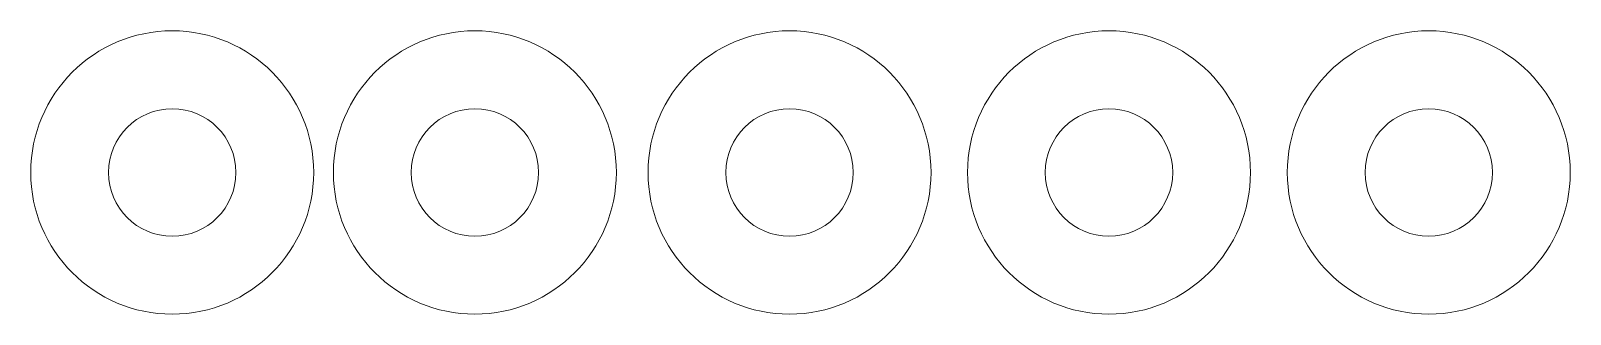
# Model space of a CAD drawing. Header units: inches. Extents: x 490 to 599, y -510 to -490.
import ezdxf

# ---------------------------------------------------------------- set-up
doc = ezdxf.new("R2010")
doc.units = ezdxf.units.IN
doc.header["$MEASUREMENT"] = 0
doc.layers.add('Layer 1', color=7, linetype='Continuous')

msp = doc.modelspace()

# ---------------------------------------------------------------- linework, layer by layer
at = {"layer": 'Layer 1', "color": 250, "lineweight": 13, "true_color": 0x1d1e1c}
for points in [[(500.07, -489.97), (494.55, -489.97), (490.07, -494.45), (490.07, -499.97), (490.07, -505.49), (494.55, -509.97), (500.07, -509.97), (505.6, -509.97), (510.07, -505.49), (510.07, -499.97), (510.07, -494.45), (505.6, -489.97), (500.07, -489.97)], [(521.46, -489.97), (515.94, -489.97), (511.46, -494.45), (511.46, -499.97), (511.46, -505.49), (515.94, -509.97), (521.46, -509.97), (526.98, -509.97), (531.46, -505.49), (531.46, -499.97), (531.46, -494.45), (526.98, -489.97), (521.46, -489.97)], [(543.7, -489.97), (538.18, -489.97), (533.7, -494.45), (533.7, -499.97), (533.7, -505.49), (538.18, -509.97), (543.7, -509.97), (549.23, -509.97), (553.7, -505.49), (553.7, -499.97), (553.7, -494.45), (549.23, -489.97), (543.7, -489.97)], [(566.28, -489.97), (560.76, -489.97), (556.28, -494.45), (556.28, -499.97), (556.28, -505.49), (560.76, -509.97), (566.28, -509.97), (571.8, -509.97), (576.28, -505.49), (576.28, -499.97), (576.28, -494.45), (571.8, -489.97), (566.28, -489.97)], [(588.88, -489.97), (583.36, -489.97), (578.88, -494.45), (578.88, -499.97), (578.88, -505.49), (583.36, -509.97), (588.88, -509.97), (594.4, -509.97), (598.88, -505.49), (598.88, -499.97), (598.88, -494.45), (594.4, -489.97), (588.88, -489.97)], [(500.07, -504.47), (497.59, -504.47), (495.57, -502.46), (495.57, -499.97), (495.57, -497.49), (497.59, -495.47), (500.07, -495.47), (502.56, -495.47), (504.57, -497.49), (504.57, -499.97), (504.57, -502.46), (502.56, -504.47), (500.07, -504.47)], [(521.46, -504.47), (518.97, -504.47), (516.96, -502.46), (516.96, -499.97), (516.96, -497.49), (518.97, -495.47), (521.46, -495.47), (523.95, -495.47), (525.96, -497.49), (525.96, -499.97), (525.96, -502.46), (523.95, -504.47), (521.46, -504.47)], [(543.7, -504.47), (541.22, -504.47), (539.2, -502.46), (539.2, -499.97), (539.2, -497.49), (541.22, -495.47), (543.7, -495.47), (546.19, -495.47), (548.2, -497.49), (548.2, -499.97), (548.2, -502.46), (546.19, -504.47), (543.7, -504.47)], [(566.28, -504.47), (563.79, -504.47), (561.78, -502.46), (561.78, -499.97), (561.78, -497.49), (563.79, -495.47), (566.28, -495.47), (568.76, -495.47), (570.78, -497.49), (570.78, -499.97), (570.78, -502.46), (568.76, -504.47), (566.28, -504.47)], [(588.88, -504.47), (586.39, -504.47), (584.38, -502.46), (584.38, -499.97), (584.38, -497.49), (586.39, -495.47), (588.88, -495.47), (591.36, -495.47), (593.38, -497.49), (593.38, -499.97), (593.38, -502.46), (591.36, -504.47), (588.88, -504.47)]]:
    msp.add_open_spline(points, degree=3, knots=[0, 0, 0, 0, 1, 1, 1, 2, 2, 2, 3, 3, 3, 4, 4, 4, 4], dxfattribs=at)

doc.saveas('drawing.dxf')
